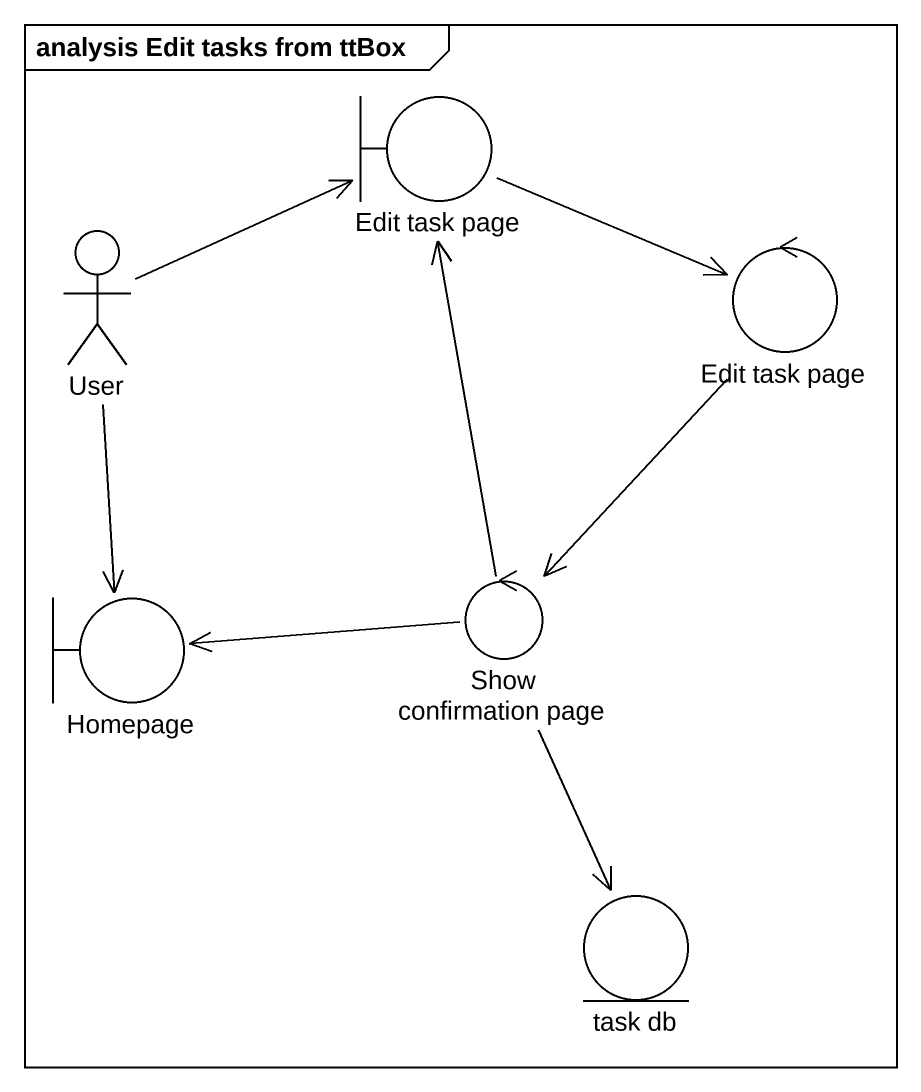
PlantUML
@startuml
mainframe analysis Edit tasks from ttBox
boundary "Edit task page" as Edit_task_page
actor User
control "Edit task page" as Edit_task_page_2
boundary Homepage
control "Show confirmation page" as Show_confirmation_page
entity "task db" as task_db
Edit_task_page -right-> Edit_task_page_2
User -right-> Edit_task_page
User --> Homepage
Edit_task_page_2 --> Show_confirmation_page
Show_confirmation_page -up-> Edit_task_page
Show_confirmation_page -left-> Homepage
Show_confirmation_page --> task_db
@enduml
